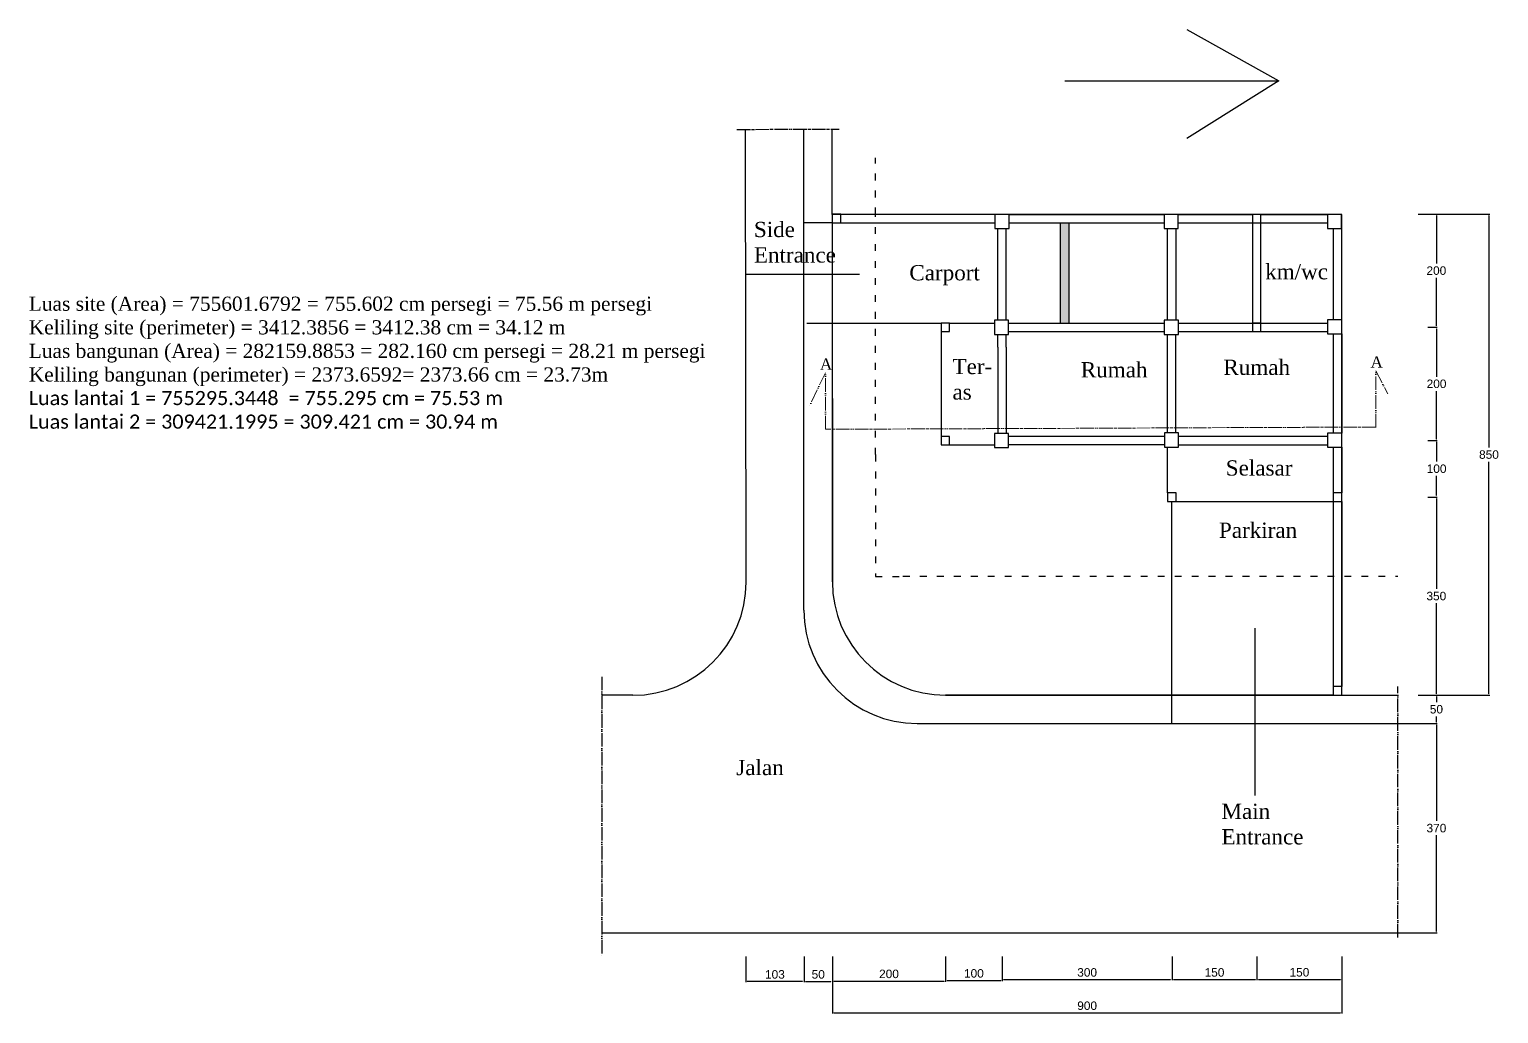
# Model space of a CAD drawing. Header units: millimetres. Extents: x -4751 to 1628, y -2424 to 6414.
# Drawn here: x -1335 to 1261, y -2424 to -685 of the extents above; entities that cross this region are included whole.
import ezdxf

# ---------------------------------------------------------------- set-up
doc = ezdxf.new("R2010")
doc.units = ezdxf.units.MM
doc.linetypes.add('ACAD_ISO03W100', pattern=[30, 12, -18])
doc.linetypes.add('ACAD_ISO05W100', pattern=[33, 24, -3, 0, -3, 0, -3])
doc.layers.get('Defpoints').update_dxf_attribs({"color": 250})
for name, color, linetype in [('dimensi site plan', 70, 'Continuous'), ('jalan', 1, 'Continuous'), ('kolom', 6, 'Continuous'), ('mata angin', 170, 'Continuous'), ('sempadan', 50, 'Continuous'), ('site', 60, 'Continuous'), ('teks keliling', 7, 'Continuous'), ('teks site plan', 20, 'Continuous')]:
    doc.layers.add(name, color=color, linetype=linetype)
doc.layers.add('potongan', color=244, linetype='Continuous', lineweight=20)
doc.styles.get("Standard").update_dxf_attribs({"font": 'arial.ttf'})
doc.dimstyles.new('ISO-25', dxfattribs={"dimtxt": 15, "dimasz": 2.5, "dimexe": 1.25, "dimexo": 0.625, "dimgap": 5, "dimtad": 1, "dimtih": 1, "dimtoh": 1, "dimtxsty": 'Standard', "dimcen": 2.5, "dimadec": 0, "dimazin": 0, "dimtfac": 1, "dimtmove": 0, "dimatfit": 3, "dimfxl": 0, "dimarcsym": 0})

# ---------------------------------------------------------------- blocks, each defined once
blk = doc.blocks.new('*D52')
at = {"layer": 'Defpoints', "color": 0}
for p in [(-69.3, -2322.4), (33.7, -2322.4), (-69.3, -2367.6)]:
    blk.add_point(p, dxfattribs=at)
at = {"layer": 'dimensi site plan', "color": 0, "lineweight": -2}
for p, q in [((-69.3, -2323), (-69.3, -2368.8)), ((33.7, -2323), (33.7, -2368.8)), ((31.2, -2367.6), (-66.8, -2367.6))]:
    blk.add_line(p, q, dxfattribs=at)
at = {"layer": 'dimensi site plan', "color": 0}
for points in [[(-66.8, -2367.2), (-66.8, -2368), (-69.3, -2367.6)], [(31.2, -2367.2), (31.2, -2368), (33.7, -2367.6)]]:
    blk.add_solid(points, dxfattribs=at)
at = {"layer": 'dimensi site plan', "color": 0, "insert": (-17.8, -2354.9), "char_height": 15, "attachment_point": 5}
blk.add_mtext('103', dxfattribs=at)
blk = doc.blocks.new('*D66')
at = {"layer": 'Defpoints', "color": 0}
for p in [(1082.6, -1911.4), (1150.7, -1911.4), (1082.6, -2281.4)]:
    blk.add_point(p, dxfattribs=at)
at = {"layer": 'dimensi site plan', "color": 0, "lineweight": -2}
for p, q in [((1083.2, -1911.4), (1151.9, -1911.4)), ((1150.7, -1913.9), (1150.7, -2083.7)), ((1150.7, -2278.9), (1150.7, -2109.1)), ((1083.2, -2281.4), (1151.9, -2281.4))]:
    blk.add_line(p, q, dxfattribs=at)
at = {"layer": 'dimensi site plan', "color": 0}
for points in [[(1150.3, -1913.9), (1151.1, -1913.9), (1150.7, -1911.4)], [(1150.3, -2278.9), (1151.1, -2278.9), (1150.7, -2281.4)]]:
    blk.add_solid(points, dxfattribs=at)
at = {"layer": 'dimensi site plan', "color": 0, "insert": (1150.7, -2096.4), "char_height": 15, "attachment_point": 5}
blk.add_mtext('370', dxfattribs=at)
blk = doc.blocks.new('*D53')
at = {"layer": 'Defpoints', "color": 0}
for p in [(1117.6, -1861.4), (1150.7, -1861.4), (1117.6, -1911.4)]:
    blk.add_point(p, dxfattribs=at)
at = {"layer": 'dimensi site plan', "color": 0, "lineweight": -2}
for p, q in [((1118.2, -1861.4), (1151.9, -1861.4)), ((1150.7, -1863.9), (1150.7, -1873.8)), ((1118.2, -1911.4), (1151.9, -1911.4)), ((1150.7, -1908.9), (1150.7, -1899.1))]:
    blk.add_line(p, q, dxfattribs=at)
at = {"layer": 'dimensi site plan', "color": 0}
for points in [[(1150.3, -1863.9), (1151.1, -1863.9), (1150.7, -1861.4)], [(1150.3, -1908.9), (1151.1, -1908.9), (1150.7, -1911.4)]]:
    blk.add_solid(points, dxfattribs=at)
at = {"layer": 'dimensi site plan', "color": 0, "insert": (1150.7, -1886.4), "char_height": 15, "attachment_point": 5}
blk.add_mtext('50', dxfattribs=at)
blk = doc.blocks.new('*D54')
at = {"layer": 'Defpoints', "color": 0}
for p in [(1135.1, -1511.4), (1150.6, -1511.4), (1135.1, -1861.4)]:
    blk.add_point(p, dxfattribs=at)
at = {"layer": 'dimensi site plan', "color": 0, "lineweight": -2}
for p, q in [((1135.7, -1511.4), (1151.9, -1511.4)), ((1150.6, -1513.9), (1150.6, -1673.7)), ((1150.6, -1858.9), (1150.6, -1699.1)), ((1135.7, -1861.4), (1151.9, -1861.4))]:
    blk.add_line(p, q, dxfattribs=at)
at = {"layer": 'dimensi site plan', "color": 0}
for points in [[(1150.2, -1513.9), (1151.1, -1513.9), (1150.6, -1511.4)], [(1150.2, -1858.9), (1151.1, -1858.9), (1150.6, -1861.4)]]:
    blk.add_solid(points, dxfattribs=at)
at = {"layer": 'dimensi site plan', "color": 0, "insert": (1150.6, -1686.4), "char_height": 15, "attachment_point": 5}
blk.add_mtext('350', dxfattribs=at)
blk = doc.blocks.new('*D55')
at = {"layer": 'Defpoints', "color": 0}
for p in [(1135.1, -1411.4), (1151, -1411.4), (1135.1, -1511.4)]:
    blk.add_point(p, dxfattribs=at)
at = {"layer": 'dimensi site plan', "color": 0, "lineweight": -2}
for p, q in [((1135.7, -1411.4), (1152.3, -1411.4)), ((1151, -1413.9), (1151, -1448.8)), ((1151, -1508.9), (1151, -1474.1)), ((1135.7, -1511.4), (1152.3, -1511.4))]:
    blk.add_line(p, q, dxfattribs=at)
at = {"layer": 'dimensi site plan', "color": 0}
for points in [[(1150.6, -1413.9), (1151.4, -1413.9), (1151, -1411.4)], [(1150.6, -1508.9), (1151.4, -1508.9), (1151, -1511.4)]]:
    blk.add_solid(points, dxfattribs=at)
at = {"layer": 'dimensi site plan', "color": 0, "insert": (1151, -1461.4), "char_height": 15, "attachment_point": 5}
blk.add_mtext('100', dxfattribs=at)
blk = doc.blocks.new('*D56')
at = {"layer": 'Defpoints', "color": 0}
for p in [(1135.1, -1211.4), (1150.9, -1211.4), (1135.1, -1411.4)]:
    blk.add_point(p, dxfattribs=at)
at = {"layer": 'dimensi site plan', "color": 0, "lineweight": -2}
for p, q in [((1135.7, -1211.4), (1152.2, -1211.4)), ((1150.9, -1213.9), (1150.9, -1298.8)), ((1150.9, -1408.9), (1150.9, -1324.1)), ((1135.7, -1411.4), (1152.2, -1411.4))]:
    blk.add_line(p, q, dxfattribs=at)
at = {"layer": 'dimensi site plan', "color": 0}
for points in [[(1150.5, -1213.9), (1151.3, -1213.9), (1150.9, -1211.4)], [(1150.5, -1408.9), (1151.3, -1408.9), (1150.9, -1411.4)]]:
    blk.add_solid(points, dxfattribs=at)
at = {"layer": 'dimensi site plan', "color": 0, "insert": (1150.9, -1311.4), "char_height": 15, "attachment_point": 5}
blk.add_mtext('200', dxfattribs=at)
blk = doc.blocks.new('*D57')
at = {"layer": 'Defpoints', "color": 0}
for p in [(1138.9, -1011.4), (1150.6, -1011.4), (1138.9, -1211.4)]:
    blk.add_point(p, dxfattribs=at)
at = {"layer": 'dimensi site plan', "color": 0, "lineweight": -2}
for p, q in [((1139.6, -1011.4), (1151.8, -1011.4)), ((1150.6, -1013.9), (1150.6, -1098.8)), ((1150.6, -1208.9), (1150.6, -1124.1)), ((1139.6, -1211.4), (1151.8, -1211.4))]:
    blk.add_line(p, q, dxfattribs=at)
at = {"layer": 'dimensi site plan', "color": 0}
for points in [[(1150.2, -1013.9), (1151, -1013.9), (1150.6, -1011.4)], [(1150.2, -1208.9), (1151, -1208.9), (1150.6, -1211.4)]]:
    blk.add_solid(points, dxfattribs=at)
at = {"layer": 'dimensi site plan', "color": 0, "insert": (1150.6, -1111.4), "char_height": 15, "attachment_point": 5}
blk.add_mtext('200', dxfattribs=at)
blk = doc.blocks.new('*D58')
at = {"layer": 'Defpoints', "color": 0}
for p in [(33.7, -2322.4), (83.7, -2322.4), (83.7, -2367.6)]:
    blk.add_point(p, dxfattribs=at)
at = {"layer": 'dimensi site plan', "color": 0, "lineweight": -2}
for p, q in [((33.7, -2323), (33.7, -2368.8)), ((83.7, -2323), (83.7, -2368.8)), ((36.2, -2367.6), (81.2, -2367.6))]:
    blk.add_line(p, q, dxfattribs=at)
at = {"layer": 'dimensi site plan', "color": 0}
for points in [[(36.2, -2367.2), (36.2, -2368), (33.7, -2367.6)], [(81.2, -2367.2), (81.2, -2368), (83.7, -2367.6)]]:
    blk.add_solid(points, dxfattribs=at)
at = {"layer": 'dimensi site plan', "color": 0, "insert": (58.7, -2354.9), "char_height": 15, "attachment_point": 5}
blk.add_mtext('50', dxfattribs=at)
blk = doc.blocks.new('*D59')
at = {"layer": 'Defpoints', "color": 0}
for p in [(83.7, -2322.4), (283.7, -2322.4), (283.7, -2366.7)]:
    blk.add_point(p, dxfattribs=at)
at = {"layer": 'dimensi site plan', "color": 0, "lineweight": -2}
for p, q in [((83.7, -2323), (83.7, -2367.9)), ((283.7, -2323), (283.7, -2367.9)), ((86.2, -2366.7), (281.2, -2366.7))]:
    blk.add_line(p, q, dxfattribs=at)
at = {"layer": 'dimensi site plan', "color": 0}
for points in [[(86.2, -2366.3), (86.2, -2367.1), (83.7, -2366.7)], [(281.2, -2366.3), (281.2, -2367.1), (283.7, -2366.7)]]:
    blk.add_solid(points, dxfattribs=at)
at = {"layer": 'dimensi site plan', "color": 0, "insert": (183.7, -2354), "char_height": 15, "attachment_point": 5}
blk.add_mtext('200', dxfattribs=at)
blk = doc.blocks.new('*D60')
at = {"layer": 'Defpoints', "color": 0}
for p in [(283.7, -2322.4), (383.7, -2322.4), (383.7, -2365.8)]:
    blk.add_point(p, dxfattribs=at)
at = {"layer": 'dimensi site plan', "color": 0, "lineweight": -2}
for p, q in [((283.7, -2323), (283.7, -2367)), ((383.7, -2323), (383.7, -2367)), ((286.2, -2365.8), (381.2, -2365.8))]:
    blk.add_line(p, q, dxfattribs=at)
at = {"layer": 'dimensi site plan', "color": 0}
for points in [[(286.2, -2365.4), (286.2, -2366.2), (283.7, -2365.8)], [(381.2, -2365.4), (381.2, -2366.2), (383.7, -2365.8)]]:
    blk.add_solid(points, dxfattribs=at)
at = {"layer": 'dimensi site plan', "color": 0, "insert": (333.7, -2353.1), "char_height": 15, "attachment_point": 5}
blk.add_mtext('100', dxfattribs=at)
blk = doc.blocks.new('*D61')
at = {"layer": 'Defpoints', "color": 0}
for p in [(383.7, -2322.4), (683.7, -2322.4), (683.7, -2364)]:
    blk.add_point(p, dxfattribs=at)
at = {"layer": 'dimensi site plan', "color": 0, "lineweight": -2}
for p, q in [((383.7, -2323), (383.7, -2365.3)), ((683.7, -2323), (683.7, -2365.3)), ((386.2, -2364), (681.2, -2364))]:
    blk.add_line(p, q, dxfattribs=at)
at = {"layer": 'dimensi site plan', "color": 0}
for points in [[(386.2, -2363.6), (386.2, -2364.4), (383.7, -2364)], [(681.2, -2363.6), (681.2, -2364.4), (683.7, -2364)]]:
    blk.add_solid(points, dxfattribs=at)
at = {"layer": 'dimensi site plan', "color": 0, "insert": (533.7, -2351.4), "char_height": 15, "attachment_point": 5}
blk.add_mtext('300', dxfattribs=at)
blk = doc.blocks.new('*D62')
at = {"layer": 'Defpoints', "color": 0}
for p in [(83.7, -2322.4), (983.7, -2322.4), (983.7, -2422.9)]:
    blk.add_point(p, dxfattribs=at)
at = {"layer": 'dimensi site plan', "color": 0, "lineweight": -2}
for p, q in [((83.7, -2323), (83.7, -2424.1)), ((983.7, -2323), (983.7, -2424.1)), ((86.2, -2422.9), (981.2, -2422.9))]:
    blk.add_line(p, q, dxfattribs=at)
at = {"layer": 'dimensi site plan', "color": 0}
for points in [[(86.2, -2422.5), (86.2, -2423.3), (83.7, -2422.9)], [(981.2, -2422.5), (981.2, -2423.3), (983.7, -2422.9)]]:
    blk.add_solid(points, dxfattribs=at)
at = {"layer": 'dimensi site plan', "color": 0, "insert": (533.7, -2410.2), "char_height": 15, "attachment_point": 5}
blk.add_mtext('900', dxfattribs=at)
blk = doc.blocks.new('*D63')
at = {"layer": 'Defpoints', "color": 0}
for p in [(1117.6, -1011.4), (1243.5, -1011.4), (1117.6, -1861.4)]:
    blk.add_point(p, dxfattribs=at)
at = {"layer": 'dimensi site plan', "color": 0, "lineweight": -2}
for p, q in [((1118.2, -1011.4), (1244.8, -1011.4)), ((1243.5, -1013.9), (1243.5, -1423.8)), ((1243.5, -1858.9), (1243.5, -1449.1)), ((1118.2, -1861.4), (1244.8, -1861.4))]:
    blk.add_line(p, q, dxfattribs=at)
at = {"layer": 'dimensi site plan', "color": 0}
for points in [[(1243.1, -1013.9), (1243.9, -1013.9), (1243.5, -1011.4)], [(1243.1, -1858.9), (1243.9, -1858.9), (1243.5, -1861.4)]]:
    blk.add_solid(points, dxfattribs=at)
at = {"layer": 'dimensi site plan', "color": 0, "insert": (1243.5, -1436.4), "char_height": 15, "attachment_point": 5}
blk.add_mtext('850', dxfattribs=at)
blk = doc.blocks.new('*D64')
at = {"layer": 'Defpoints', "color": 0}
for p in [(683.7, -2322.4), (833.7, -2322.4), (833.7, -2364.1)]:
    blk.add_point(p, dxfattribs=at)
at = {"layer": 'dimensi site plan', "color": 0, "lineweight": -2}
for p, q in [((683.7, -2323), (683.7, -2365.3)), ((833.7, -2323), (833.7, -2365.3)), ((686.2, -2364.1), (831.2, -2364.1))]:
    blk.add_line(p, q, dxfattribs=at)
at = {"layer": 'dimensi site plan', "color": 0}
for points in [[(686.2, -2363.7), (686.2, -2364.5), (683.7, -2364.1)], [(831.2, -2363.7), (831.2, -2364.5), (833.7, -2364.1)]]:
    blk.add_solid(points, dxfattribs=at)
at = {"layer": 'dimensi site plan', "color": 0, "insert": (758.7, -2351.4), "char_height": 15, "attachment_point": 5}
blk.add_mtext('150', dxfattribs=at)
blk = doc.blocks.new('*D65')
at = {"layer": 'Defpoints', "color": 0}
for p in [(833.7, -2322.4), (983.7, -2322.4), (983.7, -2363.8)]:
    blk.add_point(p, dxfattribs=at)
at = {"layer": 'dimensi site plan', "color": 0, "lineweight": -2}
for p, q in [((833.7, -2323), (833.7, -2365.1)), ((983.7, -2323), (983.7, -2365.1)), ((836.2, -2363.8), (981.2, -2363.8))]:
    blk.add_line(p, q, dxfattribs=at)
at = {"layer": 'dimensi site plan', "color": 0}
for points in [[(836.2, -2363.4), (836.2, -2364.3), (833.7, -2363.8)], [(981.2, -2363.4), (981.2, -2364.3), (983.7, -2363.8)]]:
    blk.add_solid(points, dxfattribs=at)
at = {"layer": 'dimensi site plan', "color": 0, "insert": (908.7, -2351.2), "char_height": 15, "attachment_point": 5}
blk.add_mtext('150', dxfattribs=at)

msp = doc.modelspace()

# ---------------------------------------------------------------- hatches: boundary and pattern name
at = {"layer": 'site'}
h = msp.add_hatch(color=256, dxfattribs=at)
h.dxf.hatch_style = 1
h.paths.add_polyline_path([(501.255, -1027.02), (486.255, -1027.02), (486.255, -1203.925), (501.255, -1203.925)])

# ---------------------------------------------------------------- linework, layer by layer
at = {"layer": 'jalan', "linetype": 'ACAD_ISO05W100'}
for p, q in [((-85.182, -861.734), (95.937, -861.547)), ((-323.414, -1828.842), (-323.414, -2323.289)), ((1082.579, -2289.768), (1082.579, -1846.237))]:
    msp.add_line(p, q, dxfattribs=at)
at = {"layer": 'jalan'}
for p, q in [((-68.637, -1661.61), (-69.544, -861.651)), ((33.363, -1711.41), (33.363, -861.651)), ((-268.637, -1861.61), (-323.414, -1861.61)), ((233.363, -1911.41), (1082.579, -1911.41)), ((-323.414, -2281.41), (1082.579, -2281.41))]:
    msp.add_line(p, q, dxfattribs=at)
for centre, start, end in [((-268.637, -1661.61), 270, 0), ((233.363, -1711.41), 180, 270)]:
    msp.add_arc(centre, 200, start, end, dxfattribs=at)
at = {"layer": 'kolom'}
for points in [[(83.363, -1026.851), (98.363, -1026.851), (98.363, -1011.851), (83.363, -1011.851)], [(370.697, -1036.994), (395.697, -1036.994), (395.697, -1011.994), (370.697, -1011.994)], [(669.645, -1037.02), (694.645, -1037.02), (694.645, -1012.02), (669.645, -1012.02)], [(825.708, -1027.094), (840.708, -1027.094), (840.708, -1012.094), (825.708, -1012.094)], [(958.192, -1037.072), (983.192, -1037.072), (983.192, -1012.072), (958.192, -1012.072)], [(275.831, -1219.059), (290.831, -1219.059), (290.831, -1204.059), (275.831, -1204.059)], [(369.834, -1223.981), (394.834, -1223.981), (394.834, -1198.981), (369.834, -1198.981)], [(669.843, -1223.981), (694.843, -1223.981), (694.843, -1198.981), (669.843, -1198.981)], [(825.702, -1218.981), (840.702, -1218.981), (840.702, -1203.981), (825.702, -1203.981)], [(958.352, -1223.066), (983.352, -1223.066), (983.352, -1198.066), (958.352, -1198.066)], [(369.885, -1424.012), (394.885, -1424.012), (394.885, -1399.012), (369.885, -1399.012)], [(670.361, -1422.988), (695.361, -1422.988), (695.361, -1397.988), (670.361, -1397.988)], [(958.402, -1423.431), (983.402, -1423.431), (983.402, -1398.431), (958.402, -1398.431)], [(275.857, -1419.118), (290.857, -1419.118), (290.857, -1404.118), (275.857, -1404.118)], [(675.847, -1519.056), (690.847, -1519.056), (690.847, -1504.056), (675.847, -1504.056)], [(968.398, -1519.059), (983.398, -1519.059), (983.398, -1504.058), (968.398, -1504.058)], [(968.398, -1861.41), (983.398, -1861.41), (983.398, -1846.41), (968.398, -1846.41)]]:
    msp.add_lwpolyline(points, close=True, dxfattribs=at)
at = {"layer": 'mata angin'}
for p, q in [((709.879, -685.066), (872.443, -775.753)), ((494.32, -775.709), (872.494, -775.709)), ((872.494, -775.709), (709.879, -877.683))]:
    msp.add_line(p, q, dxfattribs=at)
at = {"layer": 'potongan', "linetype": 'ACAD_ISO05W100'}
for p, q in [((71.32, -1291.737), (42.868, -1351.316)), ((71.32, -1391.737), (71.32, -1291.737)), ((1043.493, -1388.512), (1043.493, -1288.512)), ((1043.493, -1288.512), (1064.871, -1329.207)), ((1043.618, -1387.674), (71.32, -1391.737))]:
    msp.add_line(p, q, dxfattribs=at)
at = {"layer": 'sempadan', "linetype": 'ACAD_ISO03W100'}
for p, q in [((159.709, -1011.857), (159.709, -911.857)), ((159.709, -1436.411), (159.709, -1011.857)), ((159.709, -1436.411), (159.709, -1651.561)), ((159.709, -1651.561), (208.363, -1651.561)), ((208.363, -1651.41), (1082.427, -1651.41))]:
    msp.add_line(p, q, dxfattribs=at)
at = {"layer": 'site'}
for p, q in [((83.363, -1012.203), (83.363, -861.651)), ((98.363, -1011.857), (370.697, -1011.994)), ((395.697, -1012.02), (669.645, -1012.02)), ((694.645, -1012.099), (825.708, -1012.099)), ((840.391, -1012.092), (958.192, -1012.092)), ((83.709, -1026.851), (33.363, -1026.851)), ((98.355, -1026.857), (370.689, -1026.994)), ((375.826, -1198.981), (375.826, -1036.994)), ((390.826, -1198.981), (390.826, -1036.994)), ((395.697, -1027.02), (669.645, -1027.02)), ((486.255, -1027.02), (486.255, -1203.925)), ((501.255, -1027.02), (501.255, -1203.925)), ((675.858, -1198.973), (675.858, -1037.014)), ((690.858, -1198.973), (690.858, -1037.014)), ((694.645, -1027.099), (825.708, -1027.099)), ((825.633, -1027.099), (825.702, -1203.981)), ((840.391, -1027.092), (958.192, -1027.092)), ((840.702, -1203.981), (840.708, -1027.094)), ((968.158, -1037.071), (968.158, -1198.066)), ((983.158, -1037.071), (983.158, -1198.066)), ((38.416, -1204.07), (275.831, -1204.07)), ((83.709, -1661.412), (83.709, -1211.41)), ((275.831, -1219.059), (275.831, -1404.118)), ((290.831, -1204.059), (369.834, -1204.059)), ((394.846, -1203.925), (669.843, -1203.925)), ((394.846, -1218.925), (669.843, -1218.925)), ((694.843, -1203.981), (958.352, -1203.981)), ((694.843, -1218.981), (958.352, -1218.981)), ((375.826, -1246.437), (375.826, -1223.981)), ((390.826, -1246.437), (390.826, -1223.981)), ((674.843, -1223.981), (674.843, -1397.988)), ((689.843, -1223.981), (689.843, -1397.988)), ((968.398, -1223.066), (968.398, -1398.431)), ((968.402, -1223.069), (968.402, -1398.433)), ((983.398, -1223.066), (983.398, -1398.431)), ((983.402, -1223.069), (983.402, -1398.433)), ((375.826, -1246.437), (375.826, -1399.012)), ((390.826, -1246.437), (390.826, -1399.012)), ((290.857, -1419.118), (369.885, -1419.118)), ((394.889, -1403.78), (670.352, -1403.78)), ((394.889, -1418.78), (670.352, -1418.78)), ((675.847, -1504.056), (675.847, -1422.988)), ((695.364, -1403.874), (958.032, -1403.874)), ((695.364, -1418.874), (958.032, -1418.874)), ((968.398, -1423.431), (968.398, -1504.058)), ((983.398, -1423.431), (983.398, -1504.058)), ((683.363, -1911.41), (683.363, -1519.053)), ((690.847, -1519.056), (968.398, -1519.059)), ((968.398, -1519.059), (968.398, -1846.41)), ((968.398, -1519.059), (968.398, -1846.41)), ((983.398, -1519.059), (983.398, -1846.41)), ((983.398, -1519.059), (983.398, -1846.41)), ((968.367, -1861.412), (283.709, -1861.412)), ((983.397, -1861.41), (1082.44, -1861.41))]:
    msp.add_line(p, q, dxfattribs=at)
msp.add_lwpolyline([(83.363, -1012.203), (83.709, -1661.412, 0.41390113), (283.709, -1861.412), (983.398, -1861.41), (983.398, -1012.072)], format="xyb", close=True, dxfattribs=at)
msp.add_arc((283.709, -1661.412), 200, 180, 270, dxfattribs=at)
at = {"layer": 'teks site plan'}
for p, q in [((131.847, -1118.139), (-68.701, -1118.139)), ((829.669, -1743.211), (829.669, -2038.808))]:
    msp.add_line(p, q, dxfattribs=at)

# ---------------------------------------------------------------- texts
at = {"layer": 'jalan', "linetype": 'ACAD_ISO03W100', "char_height": 20, "attachment_point": 1}
for s, width, heights, insert in [('{\\fTimes New Roman|b0|i0|c0|p18;\\C6;A}', 37.89129, [21.942], (61.719, -1266.482)), ('\\pt0;{\\fTimes New Roman|b0|i0|c0|p18;\\C6;A}', 47.32735, [38.469], (1034.336, -1262.732))]:
    msp.add_mtext_dynamic_manual_height_columns(s, width=width, gutter_width=12.5, heights=heights, dxfattribs=dict(at, insert=insert))
at = {"layer": 'teks keliling', "insert": (-1335.791, -1157.271), "char_height": 25, "attachment_point": 1}
msp.add_mtext_dynamic_manual_height_columns('{\\fTimes New Roman|b0|i0|c0|p18;\\C0;Luas site (Area) = 755601.6792 = 755.602 cm persegi = 75.56 m persegi\\PKeliling site (perimeter) = 3412.3856 = 3412.38 cm = 34.12 m\\H1.8806x; \\H0.53173x;\\PLuas bangunan (Area) = 282159.8853 = 282.160 cm persegi = 28.21 m persegi\\H1.5871x; \\H0.63008x;\\PKeliling bangunan (perimeter) = 2373.6592= 2373.66 cm = 23.73m\\H1.6849x; \\H0.59349x;\\P\\fCalibri|b0|i0|c0|p34;Luas lantai 1 = 755295.3448  = 755.295 cm = 75.53 m\\H1.6986x; \\H0.58871x;\\PLuas lantai 2 = 309421.1995 = 309.421 cm = 30.94 m\\H1.6623x; }', width=1172.15245, gutter_width=12.5, heights=[483.828], dxfattribs=at)
at = {"layer": 'teks site plan', "linetype": 'ACAD_ISO03W100', "char_height": 27, "attachment_point": 1}
for s, width, insert in [('{\\fTimes New Roman|b0|i0|c0|p18;Side\\PEntrance}', 182.94959, (-54.901, -1025.128)), ('{\\fTimes New Roman|b0|i0|c0|p18;Rumah}', 243.10711, (774.37, -1268.608)), ('{\\fTimes New Roman|b0|i0|c0|p18;Selasar}', 236.02702, (778.613, -1446.461)), ('{\\fTimes New Roman|b0|i0|c0|p18;Main \\PEntrance}', 306.14875, (770.958, -2053.169))]:
    msp.add_mtext_dynamic_manual_height_columns(s, width=width, gutter_width=12.5, heights=[0], dxfattribs=dict(at, insert=insert))
at = {"layer": 'teks site plan', "char_height": 27, "attachment_point": 1}
for s, width, insert in [('{\\fTimes New Roman|b0|i0|c0|p18;Carport}', 233.6034, (219.69, -1101.496)), ('{\\fTimes New Roman|b0|i0|c0|p18;km/wc}', 127.45112, (848.214, -1099.693)), ('{\\fTimes New Roman|b0|i0|c0|p18;Rumah}', 198.09212, (522.541, -1273.001)), ('{\\fTimes New Roman|b0|i0|c0|p18;Parkiran}', 228.56784, (766.571, -1556.527)), ('{\\fTimes New Roman|b0|i0|c0|p18;Jalan}', 258.33966, (-85.983, -1975.733))]:
    msp.add_mtext_dynamic_manual_height_columns(s, width=width, gutter_width=12.5, heights=[0], dxfattribs=dict(at, insert=insert))
at = {"layer": 'teks site plan'}
note = msp.add_mtext_dynamic_manual_height_columns('{\\fTimes New Roman|b0|i0|c0|p18;Ter-\\Pas\\P}', width=135.83159, gutter_width=12.5, heights=[83.344, 0], dxfattribs=dict(at, insert=(295.879, -1267.203), char_height=27, attachment_point=1))

# ---------------------------------------------------------------- dimensions: what is measured, and where the dimension line sits
at = {"layer": 'dimensi site plan'}
for base, p1, p2, picture, middle in [((1243.52, -1011.41), (1117.574, -1861.41), (1117.574, -1011.41), '*D63', (1243.52, -1436.41)), ((1150.595, -1011.41), (1138.937, -1211.41), (1138.937, -1011.41), '*D57', (1150.595, -1111.41)), ((1150.925, -1211.41), (1135.071, -1411.41), (1135.071, -1211.41), '*D56', (1150.925, -1311.41)), ((1151.015, -1411.41), (1135.071, -1511.41), (1135.071, -1411.41), '*D55', (1151.015, -1461.41)), ((1150.637, -1511.41), (1135.071, -1861.41), (1135.071, -1511.41), '*D54', (1150.637, -1686.41)), ((1150.692, -1861.41), (1117.574, -1911.41), (1117.574, -1861.41), '*D53', (1150.692, -1886.41)), ((1150.695, -1911.41), (1082.579, -2281.41), (1082.579, -1911.41), '*D66', (1150.695, -2096.41))]:
    dim = msp.add_linear_dim(base=base, p1=p1, p2=p2, angle=90, dimstyle='ISO-25', dxfattribs=at)
    dim.commit()
    dim.dimension.update_dxf_attribs({"geometry": picture, "text_midpoint": middle})
for base, p1, p2, picture, middle in [((-69.324, -2367.579), (33.676, -2322.405), (-69.324, -2322.405), '*D52', (-17.824, -2354.915)), ((83.676, -2367.579), (33.676, -2322.405), (83.676, -2322.405), '*D58', (58.676, -2354.92)), ((283.676, -2366.671), (83.676, -2322.405), (283.676, -2322.405), '*D59', (183.676, -2354.012)), ((983.676, -2422.881), (83.676, -2322.405), (983.676, -2322.405), '*D62', (533.676, -2410.222)), ((383.676, -2365.788), (283.676, -2322.405), (383.676, -2322.405), '*D60', (333.676, -2353.129)), ((683.676, -2364.021), (383.676, -2322.405), (683.676, -2322.405), '*D61', (533.676, -2351.357)), ((833.676, -2364.092), (683.676, -2322.405), (833.676, -2322.405), '*D64', (758.676, -2351.433)), ((983.676, -2363.844), (833.676, -2322.405), (983.676, -2322.405), '*D65', (908.676, -2351.185))]:
    dim = msp.add_linear_dim(base=base, p1=p1, p2=p2, dimstyle='ISO-25', dxfattribs=at)
    dim.commit()
    dim.dimension.update_dxf_attribs({"geometry": picture, "text_midpoint": middle})

doc.saveas('drawing.dxf')
